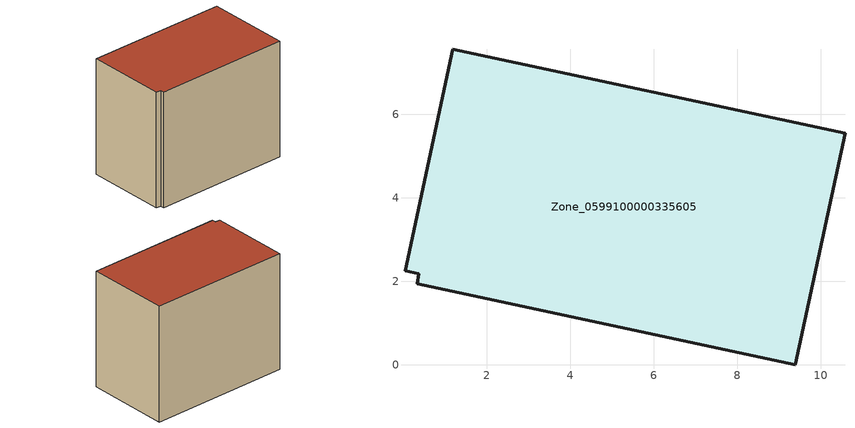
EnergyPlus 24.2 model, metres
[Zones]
Zone_0599100000335605
 floor ground (C_G): 0.34,1.94 0.37,2.18 0.05,2.26 1.19,7.56 10.58,5.55 9.39,0 z0
 wall outside (C_F): 9.39,0 10.58,5.55 1.19,7.56 0.05,2.26 0.37,2.18 0.34,1.94 9.39,0 z0:7.91
 roof outside (C_R): 0.37,2.18 0.34,1.94 9.39,0 10.58,5.55 1.19,7.56 0.05,2.26 z7.91
[BUILDING]
Pand.0599100000335605: North Axis=0; Terrain=City; Loads Convergence Tolerance Value=0.04; Temperature Convergence Tolerance Value=0.4; Solar Distribution=FullExterior; Maximum Number of Warmup Days=25; Minimum Number of Warmup Days=1
[Site:Location]
Rotterdam.The.Hague.AP_ZH_NLD Design_Conditions: Latitude=51.96; Longitude=4.45; Time Zone=1; Elevation=-4.5
[SITE:GROUNDTEMPERATURE:BUILDINGSURFACE]
18, 18, 18, 18, 18, 18, 18, 18, 18, 18, 18, 18
[MATERIAL] Thermal Absorptance=0.9; Solar Absorptance=0.7; Visible Absorptance=0.7
Name | Roughness | Thickness | Conductivity | Density | Specific Heat
G.TC.1975-1991 | MediumSmooth | 0.15 | 0.288461 | 540 | 1210
F.TC.1975-1991 | Rough | 0.3 | 0.230769 | 1920 | 840
R.TC.1975-1991 | MediumRough | 0.2 | 0.153846 | 1500 | 1000
[CONSTRUCTION]
C_G: G.TC.1975-1991
C_F: F.TC.1975-1991
C_R: R.TC.1975-1991
[ZONE]
Zone_0599100000335605: Type=1; Multiplier=1; Ceiling Height=Autocalculate; Volume=Autocalculate; Floor Area=autocalculate; Part of Total Floor Area=Yes
[ZONEINFILTRATION:DESIGNFLOWRATE]
Infil_Zone_0599100000335605: Zone or ZoneList or Space or SpaceList=Zone_0599100000335605; Schedule=AlwaysOn; Design Flow Rate Calculation Method=Flow/Area; Flow Rate per Floor Area=0.003; Constant Term Coefficient=1; Temperature Term Coefficient=0; Velocity Term Coefficient=0; Velocity Squared Term Coefficient=0
[HVACTEMPLATE:ZONE:IDEALLOADSAIRSYSTEM]
Zone_0599100000335605: Maximum Heating Supply Air Temperature=50; Minimum Cooling Supply Air Temperature=13; Maximum Heating Supply Air Humidity Ratio=0.0156; Minimum Cooling Supply Air Humidity Ratio=0.0077; Heating Limit=NoLimit; Cooling Limit=NoLimit; Dehumidification Control Type=ConstantSensibleHeatRatio; Cooling Sensible Heat Ratio=0.7; Dehumidification Setpoint=60; Humidification Control Type=None; Humidification Setpoint=30; Outdoor Air Method=None; Outdoor Air Flow Rate per Person=0.00944; Outdoor Air Flow Rate per Zone Floor Area=0; Outdoor Air Flow Rate per Zone=0; Demand Controlled Ventilation Type=None; Outdoor Air Economizer Type=NoEconomizer; Heat Recovery Type=None; Sensible Heat Recovery Effectiveness=0.7; Latent Heat Recovery Effectiveness=0.65
[ZONECONTROL:THERMOSTAT]
ThermostatControl_Zone_0599100000335605: Zone or ZoneList=Zone_0599100000335605; Control Type Schedule=DualSetpointControlType; Control 1=Thermostat_Zone_0599100000335605; Temperature Difference Between Cutout And Setpoint=0
[THERMOSTATSETPOINT:DUALSETPOINT]
Thermostat_Zone_0599100000335605: Heating Setpoint Temperature Schedule=HeatingSetpoint_Zone_0599100000335605; Cooling Setpoint Temperature Schedule=CoolingSetpoint_Zone_0599100000335605
[SCHEDULE:COMPACT]
HeatingSetpoint_Zone_0599100000335605: Through: 12/31, For: AllDays, Until: 24:00, 21
CoolingSetpoint_Zone_0599100000335605: Through: 12/31, For: AllDays, Until: 24:00, 24
DualSetpointControlType: Through: 12/31, For: AllDays, Until: 24:00, 4
AlwaysOn: Through: 12/31, For: AllDays, Until: 24:00, 1
